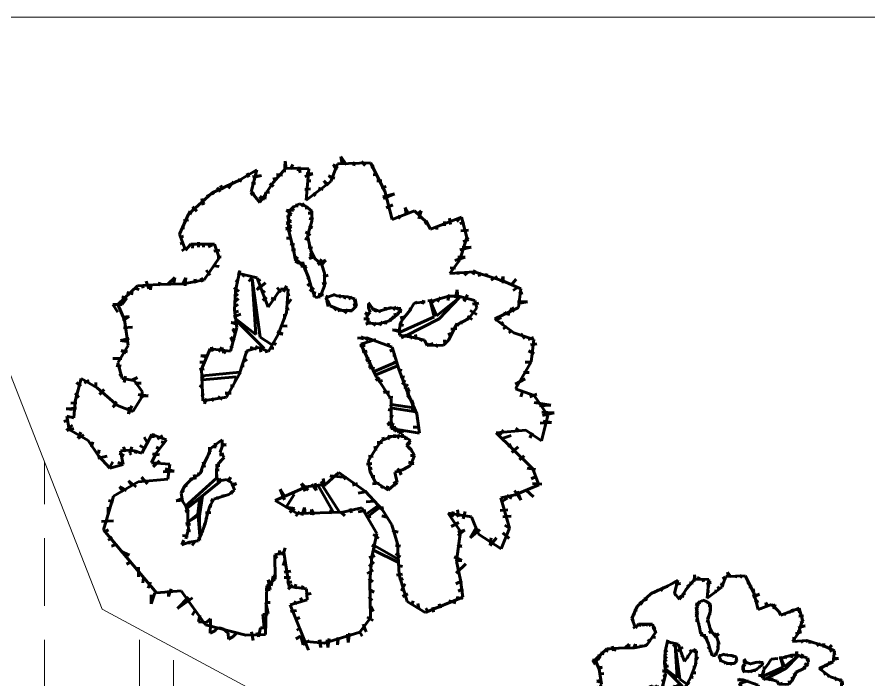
# Model space of a CAD drawing. Header units: metres. Extents: x 0 to 43.1, y 0 to 32.6.
# Drawn here: x 25.26 to 31.53, y 27.72 to 32.6 of the extents above; entities that cross this region are included whole.
import ezdxf

# ---------------------------------------------------------------- set-up
doc = ezdxf.new("R2010")
doc.units = ezdxf.units.M
doc.linetypes.add('DASHED', pattern=[0.75, 0.5, -0.25])
for name, color, linetype, lineweight in [('Ceco.NET 53', 254, 'Continuous', 9), ('plants', 83, 'Continuous', 60), ('projection', 134, 'DASHED', 9), ('topography', 132, 'Continuous', 15)]:
    doc.layers.add(name, color=color, linetype=linetype, lineweight=lineweight)

# ---------------------------------------------------------------- blocks, each defined once
blk = doc.blocks.new('ARBRE11')
for p, q in [((-0.1908, 1.744), (-0.1861, 1.8238)), ((-0.1861, 1.8238), (-0.1791, 1.7698)), ((0.2647, 1.798), (0.2224, 1.8591)), ((0.2224, 1.8591), (0.2341, 1.8027)), ((0.3234, 1.8191), (0.3187, 1.7886)), ((0.375, 1.8215), (0.4032, 1.7933)), ((-0.5234, 1.6848), (-0.3958, 1.7599)), ((-0.3958, 1.7599), (-0.4372, 1.5972)), ((-0.2755, 1.6669), (-0.1824, 1.773)), ((-0.1824, 1.773), (-0.0115, 1.7687)), ((-0.1462, 1.7651), (-0.1298, 1.8004)), ((-0.0899, 1.751), (-0.0828, 1.7816)), ((-0.0828, 1.7816), (-0.0758, 1.7393)), ((-0.0115, 1.7687), (-0.0324, 1.5379)), ((0.1488, 1.6732), (0.199, 1.8046)), ((0.1919, 1.7557), (0.1661, 1.8004)), ((0.1661, 1.8004), (0.2013, 1.7722)), ((0.199, 1.8046), (0.441, 1.8123)), ((0.441, 1.8123), (0.5481, 1.6024)), ((0.4431, 1.7792), (0.4689, 1.7886)), ((-0.4656, 1.7355), (-0.454, 1.7065)), ((-0.4279, 1.7094), (-0.3613, 1.7181)), ((-0.3613, 1.7181), (-0.4221, 1.7036)), ((-0.2706, 1.704), (-0.2589, 1.6758)), ((-0.2495, 1.7252), (-0.2049, 1.7205)), ((0.0181, 1.7299), (-0.0406, 1.7111)), ((-0.0312, 1.7322), (0.0181, 1.7299)), ((0.1661, 1.6899), (0.1332, 1.7158)), ((0.1332, 1.7158), (0.1801, 1.6993)), ((0.4619, 1.7228), (0.4854, 1.7252)), ((-0.7248, 1.592), (-0.5234, 1.6848)), ((-0.6656, 1.5992), (-0.6859, 1.6311)), ((-0.6453, 1.6137), (-0.6627, 1.6456)), ((-0.5671, 1.6746), (-0.6048, 1.6224)), ((-0.5323, 1.692), (-0.5091, 1.6746)), ((-0.4337, 1.663), (-0.4048, 1.6601)), ((-0.374, 1.5208), (-0.2755, 1.6669)), ((-0.2988, 1.6594), (-0.273, 1.6383)), ((-0.0324, 1.5379), (0.1488, 1.6732)), ((-0.0241, 1.6805), (0.0017, 1.6782)), ((0.1214, 1.6453), (0.098, 1.6782)), ((0.098, 1.6782), (0.1332, 1.6477)), ((0.4877, 1.6782), (0.5253, 1.6782)), ((0.5206, 1.6289), (0.5581, 1.6383)), ((-0.8973, 1.434), (-0.7248, 1.592)), ((-0.7584, 1.5789), (-0.7497, 1.5615)), ((-0.712, 1.5789), (-0.7236, 1.5992)), ((-0.4424, 1.5789), (-0.4134, 1.5905)), ((-0.4372, 1.5972), (-0.374, 1.5208)), ((-0.3364, 1.5443), (-0.3293, 1.596)), ((-0.3293, 1.596), (-0.3012, 1.5936)), ((-0.0406, 1.6148), (-0.0006, 1.6195)), ((0.0205, 1.5889), (0.0369, 1.5678)), ((0.0581, 1.6265), (0.0933, 1.6148)), ((0.5323, 1.5607), (0.6192, 1.5842)), ((0.6192, 1.5842), (0.5347, 1.549)), ((0.5481, 1.6024), (0.601, 1.3949)), ((-0.7903, 1.5005), (-0.799, 1.5499)), ((-0.799, 1.5499), (-0.7845, 1.5093)), ((-0.3552, 1.5325), (-0.3739, 1.5631)), ((-0.3739, 1.5631), (-0.3364, 1.5443)), ((-0.0838, 1.5098), (-0.1327, 1.4812)), ((-0.0996, 1.5097), (-0.0996, 1.4848)), ((-0.0349, 1.4935), (-0.0838, 1.5098)), ((-0.0464, 1.5133), (-0.0677, 1.4919)), ((-0.9004, 1.4512), (-0.8743, 1.4367)), ((-0.8685, 1.4889), (-0.8367, 1.457)), ((-0.1245, 1.46), (-0.1777, 1.4635)), ((-0.1777, 1.4635), (-0.1387, 1.4315)), ((-0.1531, 1.4608), (-0.1612, 1.4038)), ((-0.1205, 1.4935), (-0.1531, 1.4608)), ((-0.1327, 1.4812), (-0.1245, 1.46)), ((-0.0393, 1.4777), (-0.0144, 1.4813)), ((0.0099, 1.4568), (-0.0349, 1.4935)), ((0.0099, 1.3834), (0.0099, 1.4568)), ((0.5581, 1.4809), (0.6051, 1.502)), ((0.601, 1.3949), (0.7657, 1.4589)), ((0.7037, 1.4339), (0.6967, 1.4832)), ((0.6967, 1.4832), (0.7201, 1.4433)), ((0.7657, 1.4589), (0.8575, 1.3714)), ((0.7929, 1.4386), (0.8141, 1.4574)), ((0.8141, 1.4574), (0.7976, 1.3986)), ((-0.9644, 1.2854), (-0.8973, 1.434)), ((-0.9352, 1.3845), (-0.8975, 1.3932)), ((-0.1422, 1.3818), (-0.1777, 1.3676)), ((-0.1387, 1.4315), (-0.1671, 1.4244)), ((-0.1671, 1.4244), (-0.1635, 1.396)), ((-0.1635, 1.396), (-0.1422, 1.3818)), ((-0.1612, 1.4038), (-0.1612, 1.3182)), ((-0.0227, 1.2733), (0.0099, 1.3834)), ((-0.018, 1.4422), (0.014, 1.4422)), ((-0.0109, 1.4031), (0.0211, 1.396)), ((0.6427, 1.4221), (0.6591, 1.401)), ((0.8399, 1.3657), (0.8657, 1.3798)), ((0.8835, 1.3232), (1.1107, 1.4105)), ((1.0314, 1.3578), (1.0243, 1.4039)), ((1.0774, 1.3791), (1.0987, 1.4075)), ((1.1107, 1.4105), (1.1517, 1.2627)), ((-0.9381, 1.3526), (-0.9381, 1.3236)), ((-0.1387, 1.3427), (-0.1813, 1.325)), ((-0.1813, 1.325), (-0.1458, 1.3179)), ((-0.1777, 1.3676), (-0.1635, 1.357)), ((-0.1635, 1.357), (-0.1387, 1.3427)), ((-0.1458, 1.3179), (-0.1635, 1.3001)), ((-0.1612, 1.3182), (-0.1449, 1.253)), ((0.0104, 1.325), (-0.0109, 1.3498)), ((-0.0109, 1.3498), (0.014, 1.3356)), ((0.8575, 1.3714), (0.8835, 1.3232)), ((0.9291, 1.3211), (0.9268, 1.347)), ((0.9854, 1.3791), (0.9854, 1.3472)), ((1.0987, 1.3649), (1.1341, 1.372)), ((-0.9207, 1.1689), (-0.9644, 1.2854)), ((-0.9584, 1.2627), (-0.9352, 1.2714)), ((-0.1777, 1.2575), (-0.1529, 1.2575)), ((-0.0002, 1.2788), (-0.0357, 1.3001)), ((-0.0357, 1.3001), (-0.0038, 1.2895)), ((0.0017, 1.1674), (-0.0227, 1.2733)), ((1.1517, 1.2627), (1.099, 1.0971)), ((1.1058, 1.3118), (1.1624, 1.3153)), ((1.1447, 1.2693), (1.1624, 1.248)), ((-0.9584, 1.2163), (-0.9352, 1.225)), ((-0.8812, 1.212), (-0.9207, 1.1689)), ((-0.7075, 1.2134), (-0.8812, 1.212)), ((-0.8685, 1.1843), (-0.8656, 1.2076)), ((-0.8251, 1.1901), (-0.8251, 1.2279)), ((-0.7874, 1.1901), (-0.7845, 1.2163)), ((-0.7526, 1.193), (-0.7236, 1.2076)), ((-0.6725, 1.1112), (-0.7075, 1.2134)), ((-0.1493, 1.2149), (-0.1174, 1.2078)), ((-0.1449, 1.253), (-0.1245, 1.1715)), ((-0.0073, 1.2433), (-0.0428, 1.2539)), ((-0.0428, 1.2539), (-0.018, 1.2468)), ((-0.018, 1.19), (0.0033, 1.1935)), ((1.1624, 1.248), (1.1235, 1.2303)), ((-0.9468, 1.164), (-0.9207, 1.1843)), ((-0.712, 1.1611), (-0.6685, 1.1698)), ((-0.1387, 1.1722), (-0.1103, 1.1722)), ((-0.1245, 1.1715), (-0.1123, 1.1062)), ((0.014, 1.1829), (-0.018, 1.19)), ((-0.0109, 1.1083), (0.0246, 1.1296)), ((-0.0073, 1.1332), (0.0175, 1.1438)), ((0.0246, 1.1296), (-0.0073, 1.1332)), ((0.0302, 1.1103), (0.0017, 1.1674)), ((1.1837, 1.1913), (1.0987, 1.1701)), ((1.1164, 1.1878), (1.1837, 1.1913)), ((-0.7823, 0.9508), (-0.6725, 1.1112)), ((-0.6859, 1.1176), (-0.6569, 1.1205)), ((-0.1174, 1.0976), (-0.0961, 1.1189)), ((-0.0961, 1.1189), (-0.1138, 1.087)), ((-0.1138, 1.087), (-0.0854, 1.0728)), ((-0.1123, 1.1062), (-0.0472, 1.0451)), ((-0.0854, 1.0728), (-0.0464, 1.0728)), ((-0.0464, 1.0728), (-0.0712, 1.0515)), ((0.0353, 1.1189), (-0.0109, 1.1083)), ((0.0832, 1.0614), (0.0302, 1.1103)), ((0.053, 1.0621), (0.0814, 1.1012)), ((0.1134, 1.0941), (0.053, 1.0621)), ((0.0779, 1.0586), (0.1134, 1.0941)), ((1.099, 1.0971), (1.0257, 0.9968)), ((1.1376, 1.1169), (1.0633, 1.0921)), ((1.0845, 1.1169), (1.1376, 1.1169)), ((-0.7671, 1.0219), (-0.7381, 0.9842)), ((-0.7091, 1.0538), (-0.6714, 1.048)), ((-0.5208, 1.0184), (-0.5509, 0.8701)), ((-0.0712, 1.0515), (-0.0286, 1.0479)), ((-0.0286, 1.0479), (-0.0499, 1.0301)), ((-0.0499, 1.0301), (-0.0286, 1.0266)), ((-0.0472, 1.0451), (-0.0146, 0.9677)), ((-0.0286, 1.0266), (-0.0393, 1.0159)), ((0.1036, 1.0003), (0.0832, 1.0614)), ((1.0257, 0.9968), (1.2051, 1.0097)), ((1.0279, 1.039), (1.0668, 1.0354)), ((1.0881, 1.0106), (1.0881, 0.9894)), ((1.1553, 1.0035), (1.1341, 0.9858)), ((1.1943, 0.9894), (1.212, 1.0212)), ((1.2051, 1.0097), (1.4163, 0.9431)), ((1.2439, 0.9752), (1.2403, 1.0071)), ((-0.999, 0.9668), (-1.0483, 0.9204)), ((-1.0077, 0.9146), (-0.999, 0.9668)), ((-0.9178, 0.9639), (-0.9381, 0.9262)), ((-0.9358, 0.9211), (-0.7823, 0.9508)), ((-0.9236, 0.9058), (-0.9178, 0.9639)), ((-0.8482, 0.9552), (-0.854, 0.932)), ((-0.8453, 0.9262), (-0.8482, 0.9552)), ((-0.8048, 0.9639), (-0.7932, 0.9349)), ((-0.5526, 0.9465), (-0.5352, 0.9349)), ((-0.3922, 0.9654), (-0.5377, 0.9983)), ((-0.4859, 0.99), (-0.4975, 0.9726)), ((-0.4279, 0.9755), (-0.454, 0.9378)), ((-0.4017, 0.5485), (-0.4287, 0.9572)), ((-0.4287, 0.9572), (-0.3709, 0.5292)), ((-0.3932, 0.9349), (-0.3671, 0.9523)), ((-0.3631, 0.883), (-0.3922, 0.9654)), ((-0.0038, 0.9697), (-0.0251, 0.9555)), ((-0.0146, 0.9677), (0.0099, 0.8821)), ((0.0921, 0.9733), (0.1311, 0.984)), ((0.1036, 0.9065), (0.1036, 1.0003)), ((1.2934, 0.9752), (1.297, 0.9964)), ((1.3288, 0.9468), (1.3749, 0.9752)), ((1.4032, 0.9327), (1.4173, 0.9752)), ((1.4163, 0.9431), (1.5478, 0.8843)), ((1.4173, 0.9752), (1.4173, 0.9256)), ((1.474, 0.9079), (1.5129, 0.9539)), ((-1.4187, 0.769), (-1.2746, 0.9069)), ((-1.2973, 0.8892), (-1.2603, 0.8799)), ((-1.2746, 0.9069), (-1.1209, 0.9167)), ((-1.2417, 0.917), (-1.2325, 0.8892)), ((-1.1908, 0.8846), (-1.2093, 0.9402)), ((-1.1729, 0.9175), (-1.1787, 0.8768)), ((-1.1209, 0.9167), (-0.9358, 0.9211)), ((-1.1178, 0.9058), (-1.1091, 0.932)), ((-0.5613, 0.8942), (-0.5265, 0.8652)), ((-0.3323, 0.9291), (-0.3961, 0.8768)), ((-0.3903, 0.8884), (-0.3323, 0.9291)), ((-0.3107, 0.7496), (-0.3631, 0.883)), ((-0.2207, 0.8813), (-0.3107, 0.7496)), ((-0.2192, 0.8565), (-0.2453, 0.8942)), ((-0.1637, 0.8818), (-0.2207, 0.8813)), ((-0.1758, 0.9058), (-0.199, 0.8623)), ((-0.1766, 0.7108), (-0.1637, 0.8818)), ((0.0033, 0.9307), (-0.0215, 0.9058)), ((0.0246, 0.8916), (-0.0038, 0.8667)), ((0.0099, 0.8821), (0.0343, 0.8209)), ((0.071, 0.825), (0.1036, 0.9065)), ((0.085, 0.92), (0.1169, 0.9271)), ((0.0885, 0.8845), (0.1027, 0.8809)), ((1.4917, 0.8724), (1.52, 0.8901)), ((1.5478, 0.8843), (1.5318, 0.7475)), ((-1.39, 0.8243), (-1.3529, 0.8151)), ((-1.3529, 0.8568), (-1.3066, 0.8475)), ((-0.5584, 0.8246), (-0.5352, 0.8478)), ((-0.5509, 0.8701), (-0.5583, 0.7305)), ((-0.3497, 0.8565), (-0.3352, 0.8681)), ((-0.3497, 0.7985), (-0.3236, 0.8217)), ((-0.2888, 0.8159), (-0.254, 0.8043)), ((-0.1742, 0.8351), (-0.1533, 0.841)), ((0.0317, 0.8632), (0.0246, 0.8241)), ((0.0343, 0.8209), (0.071, 0.825)), ((0.0566, 0.8454), (0.0956, 0.8383)), ((0.1801, 0.8433), (0.112, 0.8177)), ((0.112, 0.8177), (0.1439, 0.758)), ((0.1226, 0.8155), (0.1141, 0.8305)), ((0.1141, 0.8305), (0.1375, 0.8219)), ((0.1929, 0.8326), (0.1695, 0.8433)), ((0.2206, 0.8305), (0.1929, 0.8326)), ((0.21, 0.8326), (0.2228, 0.8347)), ((0.2228, 0.8347), (0.21, 0.8177)), ((0.276, 0.8241), (0.2206, 0.8305)), ((0.2568, 0.8305), (0.2483, 0.8113)), ((0.3272, 0.8091), (0.276, 0.8241)), ((0.3059, 0.8219), (0.2803, 0.8091)), ((0.9271, 0.6856), (1.0962, 0.819)), ((0.956, 0.8217), (0.9349, 0.7886)), ((1.0191, 0.8307), (0.9409, 0.8067)), ((1.0962, 0.819), (0.9462, 0.6618)), ((1.0101, 0.7976), (1.0221, 0.8428)), ((1.0883, 0.8307), (1.0191, 0.8307)), ((1.0673, 0.8157), (1.0793, 0.8759)), ((1.0793, 0.8759), (1.0853, 0.8127)), ((1.2086, 0.7976), (1.0883, 0.8307)), ((1.1274, 0.7976), (1.1545, 0.8398)), ((1.1545, 0.8398), (1.1304, 0.7916)), ((1.5342, 0.8476), (1.5625, 0.8547)), ((-1.3853, 0.7687), (-1.4548, 0.7687)), ((-1.4548, 0.7687), (-1.4178, 0.7131)), ((-1.3694, 0.6555), (-1.4187, 0.769)), ((-1.3529, 0.8151), (-1.3853, 0.7687)), ((-0.5584, 0.7521), (-0.5323, 0.7695)), ((-0.5526, 0.7927), (-0.5294, 0.813)), ((-0.1653, 0.7753), (-0.1414, 0.8082)), ((0.1418, 0.7878), (0.1141, 0.7814)), ((0.1141, 0.7814), (0.1311, 0.7857)), ((0.1503, 0.7665), (0.1184, 0.7601)), ((0.1439, 0.758), (0.227, 0.7239)), ((0.1695, 0.7559), (0.161, 0.7388)), ((0.3037, 0.7239), (0.3378, 0.758)), ((0.3144, 0.7964), (0.3399, 0.8006)), ((0.3421, 0.7686), (0.3144, 0.7622)), ((0.3165, 0.775), (0.3421, 0.7686)), ((0.3378, 0.758), (0.3272, 0.8091)), ((0.4273, 0.7836), (0.4571, 0.7388)), ((0.4273, 0.7452), (0.4273, 0.7729)), ((0.4422, 0.7452), (0.4529, 0.758)), ((0.5892, 0.7324), (0.585, 0.7537)), ((0.7634, 0.7796), (0.7304, 0.7254)), ((0.8447, 0.7886), (0.7634, 0.7796)), ((0.7695, 0.7916), (0.7785, 0.7735)), ((0.8326, 0.8006), (0.8236, 0.7705)), ((0.9108, 0.7976), (0.8627, 0.7946)), ((0.8838, 0.8067), (0.9048, 0.7796)), ((0.9105, 0.6785), (0.8843, 0.7881)), ((0.8843, 0.7881), (0.9271, 0.6856)), ((0.9409, 0.8067), (0.9108, 0.7976)), ((1.1936, 0.7705), (1.2387, 0.7796)), ((1.2237, 0.7434), (1.2086, 0.7976)), ((1.5236, 0.7874), (1.5979, 0.7874)), ((1.5979, 0.7874), (1.5271, 0.7768)), ((-0.5671, 0.6767), (-0.512, 0.697)), ((-0.5613, 0.7115), (-0.5294, 0.7202)), ((-0.5583, 0.7305), (-0.543, 0.5996)), ((-0.2379, 0.548), (-0.1766, 0.7108)), ((-0.1922, 0.6617), (-0.1922, 0.6976)), ((-0.1832, 0.7304), (-0.1563, 0.7364)), ((0.1908, 0.7388), (0.1759, 0.726)), ((0.227, 0.7324), (0.2014, 0.7217)), ((0.227, 0.7239), (0.3037, 0.7239)), ((0.276, 0.7324), (0.2526, 0.7047)), ((0.2526, 0.7047), (0.2632, 0.726)), ((0.2973, 0.7324), (0.2973, 0.7111)), ((0.4294, 0.6855), (0.4017, 0.7068)), ((0.4017, 0.7068), (0.4316, 0.6983)), ((0.4145, 0.6898), (0.4401, 0.7132)), ((0.4401, 0.7132), (0.4273, 0.7452)), ((0.455, 0.7239), (0.4657, 0.7452)), ((0.4571, 0.7388), (0.5061, 0.7196)), ((0.4827, 0.7324), (0.4763, 0.7111)), ((0.5061, 0.7196), (0.5892, 0.7431)), ((0.5061, 0.726), (0.5168, 0.7132)), ((0.553, 0.7239), (0.5487, 0.7495)), ((0.5487, 0.7495), (0.553, 0.7281)), ((0.6446, 0.7004), (0.5807, 0.6493)), ((0.5892, 0.7431), (0.6638, 0.7388)), ((0.6084, 0.7303), (0.6297, 0.7516)), ((0.6276, 0.6812), (0.6191, 0.6962)), ((0.6212, 0.7047), (0.6276, 0.6812)), ((0.634, 0.7281), (0.6489, 0.7495)), ((0.6404, 0.7153), (0.6489, 0.7068)), ((0.6638, 0.7388), (0.6446, 0.7004)), ((0.6489, 0.7196), (0.6723, 0.7153)), ((0.7304, 0.7254), (0.6702, 0.6471)), ((0.7243, 0.7374), (0.7454, 0.7284)), ((1.1665, 0.6652), (1.2237, 0.7434)), ((1.1755, 0.7254), (1.2237, 0.6953)), ((1.5318, 0.7475), (1.356, 0.6635)), ((1.4669, 0.6953), (1.4209, 0.7059)), ((1.4315, 0.7094), (1.4669, 0.6953)), ((1.5023, 0.7201), (1.4669, 0.7378)), ((1.4846, 0.7484), (1.5023, 0.7201)), ((-1.3853, 0.676), (-1.3344, 0.6806)), ((-1.3344, 0.6806), (-1.3807, 0.6482)), ((-1.3422, 0.4678), (-1.3694, 0.6555)), ((-0.5357, 0.6318), (-0.5835, 0.6348)), ((-0.5835, 0.6348), (-0.5417, 0.6228)), ((-0.5482, 0.6603), (-0.4017, 0.5485)), ((-0.5443, 0.6487), (-0.3401, 0.4444)), ((0.4337, 0.6578), (0.3932, 0.6621)), ((0.3932, 0.6621), (0.4209, 0.6621)), ((0.4443, 0.6386), (0.4081, 0.6237)), ((0.4081, 0.6237), (0.438, 0.6386)), ((0.4252, 0.6301), (0.4145, 0.6898)), ((0.4997, 0.6258), (0.4252, 0.6301)), ((0.4827, 0.6343), (0.4635, 0.613)), ((0.4635, 0.613), (0.4742, 0.6343)), ((0.5807, 0.6493), (0.4997, 0.6258)), ((0.5296, 0.6429), (0.5104, 0.613)), ((0.5104, 0.613), (0.5168, 0.6365)), ((0.5615, 0.6514), (0.5509, 0.6237)), ((0.5509, 0.6237), (0.553, 0.645)), ((0.5978, 0.6493), (0.5764, 0.6599)), ((0.5807, 0.6621), (0.5978, 0.6493)), ((0.6127, 0.6642), (0.5999, 0.6812)), ((0.6084, 0.6791), (0.6127, 0.6642)), ((0.6702, 0.6471), (0.6552, 0.5929)), ((0.6612, 0.6712), (0.6913, 0.6772)), ((0.6652, 0.5665), (0.9105, 0.6785)), ((0.9462, 0.6618), (0.6962, 0.5355)), ((1.0733, 0.617), (1.1665, 0.6652)), ((1.1154, 0.6471), (1.1064, 0.623)), ((1.1545, 0.6832), (1.1906, 0.6591)), ((1.356, 0.6635), (1.4964, 0.5592)), ((1.3572, 0.6528), (1.4032, 0.674)), ((1.3996, 0.6209), (1.4173, 0.6386)), ((-1.3761, 0.5972), (-1.3112, 0.6018)), ((-0.543, 0.5996), (-0.59, 0.4255)), ((-0.5387, 0.575), (-0.5745, 0.587)), ((-0.5745, 0.587), (-0.5566, 0.5571)), ((-0.2041, 0.5511), (-0.2459, 0.569)), ((-0.2101, 0.6109), (-0.1713, 0.6079)), ((0.6702, 0.5658), (0.604, 0.5809)), ((0.604, 0.5809), (0.6642, 0.5779)), ((0.6491, 0.626), (0.6852, 0.614)), ((0.6552, 0.5929), (0.6552, 0.5417)), ((1.0191, 0.5086), (1.0462, 0.5658)), ((1.0342, 0.5869), (1.0763, 0.5929)), ((1.0462, 0.5658), (1.0733, 0.617)), ((1.0643, 0.623), (1.0943, 0.617)), ((1.4173, 0.589), (1.4457, 0.6067)), ((1.4598, 0.5606), (1.4846, 0.5783)), ((-1.3344, 0.5184), (-1.3992, 0.5045)), ((-1.3992, 0.5045), (-1.3529, 0.4952)), ((-0.5566, 0.5063), (-0.5865, 0.5272)), ((-0.5865, 0.5272), (-0.5715, 0.4943)), ((-0.3709, 0.5292), (-0.2862, 0.4752)), ((-0.3081, 0.4221), (-0.2379, 0.548)), ((-0.2459, 0.5541), (-0.2041, 0.5511)), ((0.4145, 0.522), (0.3461, 0.5214)), ((0.4801, 0.5111), (0.3693, 0.476)), ((0.3776, 0.5261), (0.3862, 0.5347)), ((0.3862, 0.5347), (0.3776, 0.509)), ((0.4262, 0.5261), (0.409, 0.5033)), ((0.6001, 0.4551), (0.4145, 0.522)), ((0.6552, 0.5417), (0.7725, 0.5237)), ((0.7033, 0.5417), (0.6672, 0.5237)), ((0.7304, 0.5447), (0.7484, 0.5146)), ((0.7725, 0.5478), (0.7785, 0.5116)), ((0.7725, 0.5237), (0.8386, 0.5056)), ((0.8206, 0.5177), (0.8086, 0.4996)), ((0.8386, 0.5056), (0.8597, 0.4665)), ((0.98, 0.4695), (1.0191, 0.5086)), ((0.986, 0.5086), (0.989, 0.4725)), ((1.0191, 0.5598), (1.0312, 0.5297)), ((1.4964, 0.5592), (1.6448, 0.512)), ((1.5484, 0.5535), (1.5767, 0.5181)), ((1.6015, 0.511), (1.6404, 0.5252)), ((1.6448, 0.512), (1.6234, 0.3467)), ((-1.418, 0.339), (-1.3422, 0.4678)), ((-0.7382, 0.4414), (-0.8025, 0.2928)), ((-0.59, 0.4255), (-0.7382, 0.4414)), ((-0.7119, 0.4285), (-0.7299, 0.4554)), ((-0.7299, 0.4554), (-0.7269, 0.4226)), ((-0.6522, 0.4525), (-0.6761, 0.4226)), ((-0.6373, 0.4106), (-0.6522, 0.4525)), ((-0.5865, 0.4644), (-0.5775, 0.4435)), ((-0.4676, 0.4265), (-0.3824, 0.4528)), ((-0.4311, 0.4584), (-0.4371, 0.4315)), ((-0.3923, 0.4644), (-0.4102, 0.4345)), ((-0.3824, 0.4528), (-0.3081, 0.4221)), ((-0.3714, 0.4525), (-0.3654, 0.4166)), ((-0.2997, 0.4465), (-0.2698, 0.4465)), ((-0.2519, 0.4734), (-0.2788, 0.4943)), ((-0.2788, 0.4853), (-0.2519, 0.4734)), ((0.3633, 0.4661), (0.4033, 0.4661)), ((0.3693, 0.476), (0.4823, 0.2377)), ((0.5662, 0.4604), (0.5776, 0.4833)), ((0.6499, 0.2932), (0.6001, 0.4551)), ((0.8627, 0.4695), (0.8597, 0.4845)), ((0.8597, 0.4665), (0.98, 0.4695)), ((0.9018, 0.4815), (0.8627, 0.4695)), ((0.9349, 0.4755), (0.9259, 0.4544)), ((1.6192, 0.4721), (1.6652, 0.4791)), ((-1.3483, 0.421), (-1.3946, 0.4303)), ((-1.3946, 0.4303), (-1.3576, 0.4118)), ((-0.7508, 0.3927), (-0.8075, 0.3897)), ((-0.8075, 0.3897), (-0.7657, 0.3837)), ((-0.6223, 0.4285), (-0.6373, 0.4106)), ((-0.526, 0.2523), (-0.4676, 0.4265)), ((-0.4789, 0.4285), (-0.464, 0.4076)), ((-0.3296, 0.4315), (-0.3206, 0.4136)), ((0.3805, 0.4204), (0.4176, 0.4261)), ((0.4262, 0.3832), (0.409, 0.3546)), ((0.5833, 0.4261), (0.6091, 0.4375)), ((0.6062, 0.3946), (0.6291, 0.3946)), ((1.6048, 0.4282), (1.6472, 0.4045)), ((-1.39, 0.3701), (-1.4548, 0.3701)), ((-1.4317, 0.3191), (-1.3946, 0.3144)), ((-1.3858, 0.2225), (-1.418, 0.339)), ((-0.7806, 0.3448), (-0.8135, 0.3448)), ((-0.5118, 0.315), (-0.4879, 0.3179)), ((-0.4909, 0.3478), (-0.467, 0.3628)), ((0.409, 0.3546), (0.4376, 0.3603)), ((0.4376, 0.3603), (0.429, 0.3317)), ((0.429, 0.3317), (0.4405, 0.3289)), ((0.4405, 0.3289), (0.4348, 0.3031)), ((0.469, 0.2748), (0.6231, 0.3403)), ((0.6091, 0.3432), (0.6376, 0.3374)), ((1.6234, 0.3467), (1.5083, 0.1464)), ((1.5812, 0.3432), (1.6237, 0.3432)), ((-1.4085, 0.2449), (-1.3853, 0.2588)), ((-0.7836, 0.294), (-0.8165, 0.291)), ((-0.8025, 0.2928), (-0.7921, 0.0593)), ((-0.7986, 0.2439), (-0.5212, 0.2709)), ((-0.6186, 0.0864), (-0.526, 0.2523)), ((-0.5327, 0.2701), (-0.5118, 0.2552)), ((0.4348, 0.3031), (0.4719, 0.2974)), ((0.4806, 0.2516), (0.6347, 0.3133)), ((0.6491, 0.2888), (0.6719, 0.2803)), ((0.7139, 0.12), (0.6499, 0.2932)), ((1.567, 0.2676), (1.6095, 0.2676)), ((-1.7319, 0.0574), (-1.6876, 0.2229)), ((-1.7235, 0.1939), (-1.6911, 0.1661)), ((-1.6876, 0.2229), (-1.5703, 0.1555)), ((-1.6309, 0.2125), (-1.6633, 0.1893)), ((-1.5799, 0.1939), (-1.5799, 0.1568)), ((-1.2974, 0.209), (-1.3858, 0.2225)), ((-1.3715, 0.1939), (-1.3622, 0.2403)), ((-1.3205, 0.2078), (-1.2742, 0.231)), ((-1.2398, 0.1269), (-1.2974, 0.209)), ((-1.2927, 0.1893), (-1.2464, 0.1893)), ((-0.8045, 0.2223), (-0.7866, 0.2402)), ((-0.7947, 0.2131), (-0.5482, 0.2362)), ((-0.5446, 0.2313), (-0.5566, 0.1984)), ((0.5091, 0.2317), (0.4805, 0.2088)), ((0.4823, 0.2377), (0.5947, 0.0706)), ((0.4948, 0.2031), (0.5291, 0.2088)), ((0.6634, 0.2374), (0.6919, 0.2345)), ((0.6748, 0.1802), (0.6976, 0.2116)), ((1.5057, 0.1826), (1.5812, 0.2204)), ((-1.5703, 0.1555), (-1.4212, 0.0257)), ((-1.5197, 0.1429), (-1.5521, 0.1058)), ((-1.2423, 0.087), (-1.2398, 0.1269)), ((-0.8165, 0.1715), (-0.7926, 0.1535)), ((-0.5895, 0.1685), (-0.5626, 0.1685)), ((0.5576, 0.1344), (0.5376, 0.123)), ((0.6919, 0.1487), (0.7176, 0.183)), ((0.7262, 0.1259), (0.7119, 0.1001)), ((0.7148, 0.1545), (0.7262, 0.1259)), ((1.5083, 0.1464), (1.6453, 0.0991)), ((1.5623, 0.1354), (1.5482, 0.0882)), ((-1.7328, 0.1151), (-1.705, 0.0827)), ((-1.3069, -0.0189), (-1.2423, 0.087)), ((-1.2695, 0.1058), (-1.1954, 0.0966)), ((-1.1954, 0.0966), (-1.2556, 0.0919)), ((-0.8045, 0.1057), (-0.7836, 0.0997)), ((-0.7921, 0.0593), (-0.6186, 0.0864)), ((-0.7657, 0.0758), (-0.7806, 0.037)), ((-0.7299, 0.0758), (-0.7119, 0.0579)), ((-0.6791, 0.0908), (-0.6492, 0.0698)), ((-0.6283, 0.1177), (-0.5835, 0.1147)), ((-0.5835, 0.1147), (-0.6253, 0.1117)), ((0.5376, 0.123), (0.5805, 0.123)), ((0.5748, 0.083), (0.6062, 0.0858)), ((0.5947, 0.0706), (0.5936, -0.1458)), ((0.7119, 0.1001), (0.7291, 0.0773)), ((0.7835, -0.0361), (0.7139, 0.12)), ((0.7291, 0.0773), (0.7462, 0.063)), ((0.7462, 0.063), (0.7548, 0.0344)), ((1.6142, 0.0882), (1.6661, 0.1071)), ((1.6453, 0.0991), (1.7462, -0.0482)), ((-1.7235, 0.0039), (-1.7976, -0.0008)), ((-1.7652, 0.041), (-1.7189, 0.0456)), ((-1.7423, -0.0652), (-1.7319, 0.0574)), ((-1.4548, 0.0131), (-1.427, 0.0549)), ((-1.4224, 0.0363), (-1.4548, 0.0131)), ((-1.4212, 0.0257), (-1.3069, -0.0189)), ((-1.3159, 0.0224), (-1.339, -0.0378)), ((-1.339, -0.0378), (-1.3344, 0.0131)), ((0.5833, 0.0315), (0.5976, 0.0258)), ((0.5962, 0.0319), (0.7618, 0.0087)), ((0.6, 0.0049), (0.7773, -0.0221)), ((0.7548, 0.0344), (0.7462, 0.0058)), ((1.6472, 0.0457), (1.7699, 0.0268)), ((1.7699, 0.0268), (1.685, 0.0221)), ((-1.7976, -0.0008), (-1.7513, -0.0054)), ((-1.7757, -0.1509), (-1.7936, -0.0542)), ((-1.7936, -0.0542), (-1.7423, -0.0652)), ((0.5719, -0.0057), (0.6005, -0.0142)), ((0.5833, -0.0485), (0.6091, -0.0571)), ((0.7405, -0.0114), (0.7748, -0.0085)), ((0.8018, -0.1783), (0.7835, -0.0361)), ((1.7462, -0.0482), (1.6993, -0.2365)), ((1.7039, -0.0252), (1.7935, -0.0299)), ((1.7935, -0.0299), (1.7086, -0.0488)), ((-1.7837, -0.0842), (-1.8162, -0.0935)), ((-1.7513, -0.1213), (-1.7884, -0.1491)), ((0.5833, -0.0972), (0.5662, -0.1172)), ((0.5662, -0.1172), (0.6091, -0.1057)), ((0.6091, -0.1057), (0.5976, -0.1372)), ((0.7777, -0.08), (0.7977, -0.0743)), ((1.7747, -0.1007), (1.6897, -0.1054)), ((1.7133, -0.0913), (1.7747, -0.1007)), ((-1.793, -0.1584), (-1.742, -0.1445)), ((-1.7884, -0.1491), (-1.793, -0.1584)), ((-1.6355, -0.2323), (-1.7757, -0.1509)), ((-1.6911, -0.1723), (-1.7096, -0.2186)), ((-1.1584, -0.1815), (-1.1584, -0.214)), ((0.5936, -0.1458), (0.8018, -0.1783)), ((0.5976, -0.1372), (0.6291, -0.1343)), ((0.6291, -0.1343), (0.6176, -0.1658)), ((0.6176, -0.1658), (0.6405, -0.1515)), ((0.6405, -0.1515), (0.6491, -0.1744)), ((0.6491, -0.1744), (0.6776, -0.1744)), ((0.6776, -0.1744), (0.6834, -0.1486)), ((0.6809, -0.2125), (0.6776, -0.1861)), ((0.7548, -0.1343), (0.8034, -0.1343)), ((1.5848, -0.1577), (1.3656, -0.1766)), ((1.3656, -0.1766), (1.4891, -0.298)), ((1.4207, -0.1574), (1.3877, -0.1951)), ((1.5104, -0.1432), (1.5387, -0.1621)), ((1.6993, -0.2365), (1.5848, -0.1577)), ((1.6331, -0.1763), (1.6142, -0.214)), ((-1.7096, -0.2186), (-1.6679, -0.1908)), ((-1.5606, -0.3456), (-1.6355, -0.2323)), ((-1.6031, -0.2418), (-1.6123, -0.2789)), ((-1.1688, -0.1886), (-1.2418, -0.3259)), ((-1.2232, -0.2094), (-1.2047, -0.2418)), ((-1.2047, -0.2418), (-1.1954, -0.2511)), ((-1.0603, -0.2276), (-1.1688, -0.1886)), ((-1.1364, -0.3251), (-1.0603, -0.2276)), ((-1.1259, -0.2233), (-1.0889, -0.1954)), ((-1.0981, -0.2418), (-1.0703, -0.2511)), ((-0.7359, -0.2912), (-0.6641, -0.2385)), ((-0.6641, -0.2385), (-0.6497, -0.2289)), ((-0.6497, -0.2289), (-0.6497, -0.2768)), ((0.5229, -0.2322), (0.4802, -0.2948)), ((0.49, -0.2487), (0.5295, -0.2487)), ((0.5986, -0.2026), (0.5229, -0.2322)), ((0.5328, -0.2092), (0.5427, -0.2355)), ((0.5822, -0.196), (0.569, -0.2256)), ((0.6381, -0.1993), (0.5822, -0.2026)), ((0.6183, -0.1894), (0.6183, -0.2125)), ((0.6907, -0.2026), (0.6381, -0.1993)), ((0.6578, -0.1894), (0.6414, -0.2191)), ((0.7368, -0.2322), (0.6907, -0.2026)), ((0.6973, -0.2289), (0.7039, -0.2026)), ((0.7072, -0.2684), (0.7368, -0.2322)), ((0.717, -0.2487), (0.7335, -0.2619)), ((1.4113, -0.2188), (1.4774, -0.1951)), ((-1.5567, -0.3021), (-1.5614, -0.3299)), ((-1.3188, -0.3038), (-1.3985, -0.3101)), ((-1.3985, -0.3101), (-1.3778, -0.4096)), ((-1.3761, -0.2789), (-1.3622, -0.316)), ((-1.3159, -0.2789), (-1.3298, -0.3252)), ((-1.2418, -0.3259), (-1.3188, -0.3038)), ((-1.2834, -0.3021), (-1.2881, -0.3299)), ((-1.2556, -0.2696), (-1.2325, -0.2835)), ((-1.137, -0.2822), (-1.1105, -0.2955)), ((-0.7551, -0.3487), (-0.7359, -0.2912)), ((-0.7442, -0.2823), (-0.7396, -0.3192)), ((-0.7442, -0.333), (-0.7442, -0.2823)), ((-0.7051, -0.2893), (-0.7028, -0.2524)), ((-0.7028, -0.2524), (-0.6959, -0.28)), ((-0.6497, -0.2768), (-0.6641, -0.3199)), ((-0.6199, -0.2639), (-0.6544, -0.2708)), ((-0.6521, -0.2593), (-0.6199, -0.2639)), ((0.4802, -0.2948), (0.4275, -0.3804)), ((0.4736, -0.275), (0.4802, -0.308)), ((0.7401, -0.2981), (0.7072, -0.2684)), ((0.7203, -0.2981), (0.7368, -0.2816)), ((0.7664, -0.3442), (0.7401, -0.2981)), ((0.7401, -0.3211), (0.7499, -0.308)), ((1.4774, -0.2613), (1.4491, -0.2754)), ((1.5293, -0.2801), (1.4821, -0.3226)), ((1.4891, -0.298), (1.6355, -0.4421)), ((-1.4965, -0.3484), (-1.566, -0.3623)), ((-1.4772, -0.4361), (-1.5606, -0.3456)), ((-1.4085, -0.3299), (-1.3715, -0.3438)), ((-1.3298, -0.3252), (-1.3205, -0.3391)), ((-1.17, -0.3965), (-1.1364, -0.3251)), ((-1.1635, -0.3308), (-1.1105, -0.3397)), ((-0.7934, -0.4206), (-0.7551, -0.3487)), ((-0.6353, -0.3583), (-0.6832, -0.4062)), ((-0.6705, -0.3422), (-0.6383, -0.3307)), ((-0.6641, -0.3199), (-0.6353, -0.3583)), ((-0.6636, -0.3722), (-0.6544, -0.3906)), ((0.4275, -0.3475), (0.4604, -0.3508)), ((0.7368, -0.4166), (0.7664, -0.3442)), ((0.7368, -0.3442), (0.7631, -0.3442)), ((1.5717, -0.3462), (1.5387, -0.3746)), ((-1.4548, -0.3901), (-1.4826, -0.4365)), ((-1.3778, -0.4096), (-1.4772, -0.4361)), ((-1.4178, -0.3948), (-1.3807, -0.404)), ((-1.0361, -0.4068), (-1.17, -0.3965)), ((-1.1591, -0.428), (-1.1105, -0.3838)), ((-1.1326, -0.3971), (-1.1591, -0.428)), ((-1.0494, -0.518), (-1.0361, -0.4068)), ((-0.8125, -0.4781), (-0.7934, -0.4206)), ((-0.7902, -0.3906), (-0.781, -0.4114)), ((-0.781, -0.4321), (-0.7902, -0.3906)), ((-0.6982, -0.416), (-0.6682, -0.4183)), ((-0.6832, -0.4062), (-0.6928, -0.4493)), ((0.4111, -0.4067), (0.4505, -0.4034)), ((0.4275, -0.3804), (0.4374, -0.4594)), ((0.4275, -0.4462), (0.4538, -0.4364)), ((0.6776, -0.4495), (0.7368, -0.4166)), ((0.694, -0.4265), (0.7072, -0.4462)), ((0.7598, -0.4034), (0.7203, -0.3936)), ((0.7302, -0.4067), (0.7598, -0.4034)), ((1.5953, -0.436), (1.6567, -0.4454)), ((-1.0045, -0.459), (-1.084, -0.4634)), ((-1.0708, -0.4413), (-1.0045, -0.459)), ((-0.8796, -0.5212), (-0.8125, -0.4781)), ((-0.857, -0.4828), (-0.8478, -0.515)), ((-0.8501, -0.5196), (-0.857, -0.4828)), ((-0.834, -0.4759), (-0.8156, -0.4851)), ((-0.8133, -0.4551), (-0.7926, -0.462)), ((-0.7028, -0.4505), (-0.6728, -0.4482)), ((-0.7028, -0.4966), (-0.6797, -0.4943)), ((-0.6928, -0.4493), (-0.6928, -0.5068)), ((0.2089, -0.4679), (0.1128, -0.5541)), ((0.265, -0.5054), (0.1458, -0.4942)), ((0.1458, -0.4942), (0.1682, -0.5129)), ((0.4037, -0.6087), (0.2089, -0.4679)), ((0.4374, -0.4594), (0.4769, -0.5384)), ((0.4473, -0.4989), (0.4736, -0.4989)), ((0.6216, -0.466), (0.6776, -0.4495)), ((0.6381, -0.5417), (0.6216, -0.466)), ((0.6414, -0.4396), (0.6677, -0.4857)), ((0.6677, -0.4857), (0.6512, -0.4429)), ((1.6614, -0.4974), (1.6237, -0.5162)), ((1.6355, -0.4421), (1.682, -0.5584)), ((-1.4499, -0.6437), (-1.2685, -0.5369)), ((-1.2827, -0.5739), (-1.3401, -0.5297)), ((-1.3401, -0.5297), (-1.3136, -0.5694)), ((-1.2685, -0.5369), (-1.0494, -0.518)), ((-1.1988, -0.5518), (-1.243, -0.5032)), ((-1.243, -0.5032), (-1.2209, -0.5297)), ((-0.9275, -0.5691), (-0.8796, -0.5212)), ((-0.6908, -0.5111), (-0.9199, -0.7165)), ((-0.9192, -0.5588), (-0.91, -0.5749)), ((-0.6649, -0.5348), (-0.907, -0.7316)), ((-0.8869, -0.5081), (-0.8708, -0.5311)), ((-0.6928, -0.5068), (-0.6689, -0.5308)), ((-0.6567, -0.515), (-0.6843, -0.5404)), ((-0.6689, -0.5308), (-0.6162, -0.5212)), ((-0.6162, -0.5212), (-0.5779, -0.5452)), ((-0.613, -0.5357), (-0.59, -0.5035)), ((-0.59, -0.5035), (-0.6061, -0.5404)), ((-0.5854, -0.5588), (-0.5439, -0.5496)), ((-0.5439, -0.5496), (-0.5807, -0.568)), ((-0.5779, -0.5452), (-0.5587, -0.5979)), ((-0.0403, -0.606), (-0.0664, -0.5501)), ((-0.0664, -0.5501), (-0.018, -0.5985)), ((0.1128, -0.5541), (-0.0322, -0.5752)), ((0.0081, -0.5538), (0.0416, -0.6023)), ((0.0416, -0.6023), (0.0341, -0.5464)), ((0.0751, -0.5352), (0.1049, -0.5725)), ((0.0866, -0.5631), (0.2127, -0.7605)), ((0.1049, -0.5725), (0.0937, -0.5129)), ((0.2464, -0.5166), (0.265, -0.5054)), ((0.3096, -0.5613), (0.3469, -0.5501)), ((0.4571, -0.5516), (0.5065, -0.5483)), ((0.4769, -0.5384), (0.5723, -0.5977)), ((0.5953, -0.5779), (0.6381, -0.5417)), ((0.6085, -0.5516), (0.6282, -0.5648)), ((0.6282, -0.5648), (0.6151, -0.5351)), ((1.682, -0.5584), (1.5061, -0.6339)), ((1.6331, -0.5493), (1.7039, -0.554)), ((-1.3534, -0.6004), (-1.4064, -0.5739)), ((-1.4064, -0.5739), (-1.3755, -0.6092)), ((-0.9514, -0.6219), (-0.9275, -0.5691)), ((-0.9418, -0.6794), (-0.9514, -0.6219)), ((-0.9468, -0.6002), (-0.9307, -0.6118)), ((-0.5587, -0.5979), (-0.6018, -0.6315)), ((-0.5715, -0.6233), (-0.59, -0.6141)), ((-0.5877, -0.6072), (-0.5715, -0.6233)), ((-0.0322, -0.5752), (-0.2593, -0.6739)), ((-0.192, -0.6711), (-0.2229, -0.5915)), ((-0.2229, -0.5915), (-0.1832, -0.6534)), ((-0.1302, -0.6136), (-0.1214, -0.6313)), ((0.059, -0.57), (0.1692, -0.7628)), ((0.3506, -0.6209), (0.4176, -0.6097)), ((0.5302, -0.7444), (0.4037, -0.6087)), ((0.5328, -0.5648), (0.5196, -0.5845)), ((0.569, -0.568), (0.5624, -0.5911)), ((0.5723, -0.5977), (0.5953, -0.5779)), ((1.5482, -0.6721), (1.501, -0.6012)), ((1.5246, -0.606), (1.5482, -0.6721)), ((1.5906, -0.6012), (1.6425, -0.6485)), ((-1.5248, -0.8921), (-1.4499, -0.6437)), ((-1.4859, -0.6755), (-1.4505, -0.6843)), ((-0.9399, -0.6578), (-0.9882, -0.6763)), ((-0.9882, -0.6763), (-0.9353, -0.6717)), ((-0.9179, -0.7177), (-0.9418, -0.6794)), ((-0.8162, -0.6667), (-0.8292, -0.7749)), ((-0.8183, -0.7878), (-0.7946, -0.6408)), ((-0.712, -0.665), (-0.7407, -0.7177)), ((-0.7189, -0.6624), (-0.7281, -0.6855)), ((-0.6641, -0.6506), (-0.712, -0.665)), ((-0.6936, -0.6509), (-0.6751, -0.6624)), ((-0.6018, -0.6315), (-0.6641, -0.6506)), ((-0.6452, -0.6302), (-0.6383, -0.6509)), ((-0.2593, -0.6739), (-0.099, -0.7694)), ((-0.1214, -0.6313), (-0.1788, -0.7241)), ((0.4102, -0.6842), (0.4697, -0.6805)), ((1.5061, -0.6339), (1.4009, -0.6547)), ((1.4009, -0.6547), (1.4653, -0.8792)), ((1.4019, -0.6862), (1.4491, -0.6579)), ((1.4443, -0.639), (1.4821, -0.6579)), ((-1.4903, -0.7241), (-1.4903, -0.7815)), ((-0.9261, -0.72), (-0.9031, -0.7223)), ((-0.8938, -0.7431), (-0.9215, -0.7592)), ((-0.9035, -0.7656), (-0.9179, -0.7177)), ((-0.7407, -0.7177), (-0.7599, -0.78)), ((-0.7488, -0.7108), (-0.7258, -0.72)), ((-0.1788, -0.7241), (-0.1169, -0.7329)), ((-0.1169, -0.7329), (-0.1523, -0.7639)), ((-0.0627, -0.7848), (-0.0441, -0.7252)), ((-0.0441, -0.7252), (-0.0403, -0.7662)), ((0.0081, -0.7811), (0.0081, -0.7401)), ((0.0081, -0.7401), (0.0267, -0.7811)), ((0.1421, -0.7736), (0.1533, -0.7438)), ((0.237, -0.761), (0.3791, -0.7285)), ((0.291, -0.7327), (0.3022, -0.7662)), ((0.3506, -0.7587), (0.4064, -0.7476)), ((0.3791, -0.7285), (0.4889, -0.9184)), ((0.4101, -0.7766), (0.495, -0.7146)), ((0.4193, -0.795), (0.5064, -0.7284)), ((0.4884, -0.7327), (0.5368, -0.7252)), ((0.5994, -0.8549), (0.5302, -0.7444)), ((1.081, -0.7429), (1.0904, -0.7948)), ((1.3972, -0.7476), (1.4538, -0.7429)), ((-0.9035, -0.828), (-0.9035, -0.7656)), ((-0.8292, -0.7749), (-0.9005, -0.8332)), ((-0.9005, -0.8332), (-0.827, -0.7878)), ((-0.827, -0.7878), (-0.814, -0.937)), ((-0.814, -0.937), (-0.8183, -0.7878)), ((-0.7764, -0.8007), (-0.758, -0.8122)), ((-0.7599, -0.78), (-0.7742, -0.8471)), ((-0.7718, -0.7661), (-0.7327, -0.7638)), ((-0.0816, -0.755), (-0.1081, -0.7904)), ((-0.099, -0.7694), (0.237, -0.761)), ((0.2203, -0.7587), (0.2538, -0.7886)), ((0.4139, -0.7997), (0.4437, -0.7923)), ((0.5256, -0.7886), (0.5665, -0.7997)), ((1.1856, -0.796), (1.0145, -0.7689)), ((1.0145, -0.7689), (1.1039, -0.902)), ((1.0506, -0.755), (1.0431, -0.796)), ((1.0904, -0.7948), (1.081, -0.7807)), ((1.1376, -0.7571), (1.1235, -0.809)), ((1.2379, -0.9237), (1.1856, -0.796)), ((1.416, -0.7948), (1.4774, -0.7901)), ((-1.5388, -0.8301), (-1.4505, -0.8257)), ((-0.9169, -0.849), (-0.8892, -0.8352)), ((-0.8823, -0.8513), (-0.9169, -0.849)), ((-0.8987, -0.8855), (-0.9035, -0.828)), ((-0.7742, -0.8471), (-0.803, -0.919)), ((-0.7902, -0.849), (-0.7672, -0.8536)), ((0.6404, -0.9941), (0.5994, -0.8549)), ((1.0915, -0.837), (1.0357, -0.8668)), ((1.4302, -0.8562), (1.4632, -0.8798)), ((-1.1337, -1.356), (-1.5248, -0.8921)), ((-1.5168, -0.9053), (-1.4859, -0.892)), ((-0.9422, -0.932), (-0.9008, -0.9366)), ((-0.9179, -0.9574), (-0.8987, -0.8855)), ((-0.9123, -0.8951), (-0.8823, -0.8974)), ((-0.803, -0.919), (-0.8269, -0.9717)), ((-0.8041, -0.8951), (-0.7902, -0.9135)), ((0.4889, -0.9184), (0.4504, -1.0896)), ((0.4623, -0.9264), (0.5033, -0.9525)), ((0.6001, -0.8966), (0.6447, -0.9078)), ((1.1039, -0.902), (1.0743, -1.1216)), ((1.0841, -0.9078), (1.1362, -0.8929)), ((1.1362, -0.8929), (1.0841, -0.9338)), ((1.1754, -0.9507), (1.2178, -0.8798)), ((1.2462, -0.8893), (1.1754, -0.9507)), ((1.4039, -1.0306), (1.2379, -0.9237)), ((1.4653, -0.8792), (1.4039, -1.0306)), ((1.416, -0.9129), (1.4632, -0.9554)), ((-1.4903, -0.9671), (-1.4594, -0.945)), ((-1.4329, -0.9981), (-1.4638, -1.0113)), ((-0.9466, -1.0005), (-0.9323, -0.9669)), ((-0.8939, -0.9813), (-0.9466, -1.0005)), ((-0.8962, -0.9757), (-0.8938, -0.9965)), ((-0.8269, -0.9717), (-0.8939, -0.9813)), ((-0.8478, -0.9734), (-0.8708, -1.0057)), ((-0.8708, -1.0057), (-0.8547, -0.978)), ((-0.8156, -0.9688), (-0.8248, -0.9573)), ((-0.8225, -0.9435), (-0.8156, -0.9688)), ((0.6536, -1.2218), (0.6404, -0.9941)), ((1.3688, -0.9507), (1.3217, -1.0073)), ((1.3217, -1.0073), (1.3311, -0.9507)), ((-1.3931, -1.0511), (-1.3313, -1.0776)), ((-0.1963, -1.0579), (-0.2617, -1.0755)), ((-0.2273, -1.0422), (-0.2318, -1.0776)), ((-0.2042, -1.0791), (-0.1855, -1.0233)), ((-0.1573, -1.3082), (-0.1963, -1.0579)), ((0.4511, -1.0046), (0.4846, -1.0195)), ((0.4629, -1.0406), (0.6487, -1.1325)), ((0.4743, -1.0085), (0.6464, -1.1072)), ((0.6261, -1.0046), (0.6633, -1.0121)), ((1.1139, -1.0121), (1.0803, -1.0158)), ((1.0841, -1.0046), (1.1139, -1.0121)), ((-1.3225, -1.1262), (-1.3534, -1.1439)), ((-0.2671, -1.0776), (-0.245, -1.0997)), ((-0.2617, -1.0755), (-0.2602, -1.2549)), ((-0.2004, -1.1537), (-0.1855, -1.109)), ((0.4325, -1.0978), (0.4735, -1.0791)), ((0.4325, -1.1611), (0.466, -1.1276)), ((0.4504, -1.0896), (0.4376, -1.2691)), ((0.6261, -1.068), (0.6633, -1.0903)), ((1.058, -1.0903), (1.1139, -1.1164)), ((1.1139, -1.1164), (1.0729, -1.1164)), ((1.0743, -1.1216), (1.1039, -1.2609)), ((-1.2651, -1.166), (-1.2651, -1.2367)), ((-0.2715, -1.1527), (-0.2538, -1.1527)), ((0.4176, -1.2133), (0.4623, -1.1872)), ((0.6485, -1.1537), (0.6782, -1.1611)), ((1.1436, -1.1425), (1.0729, -1.2095)), ((1.0803, -1.2021), (1.1436, -1.1425)), ((-1.2297, -1.2411), (-1.2342, -1.2808)), ((-0.2892, -1.3029), (-0.2759, -1.2322)), ((-0.2759, -1.2322), (-0.2494, -1.2234)), ((-0.193, -1.2021), (-0.1446, -1.1946)), ((-0.193, -1.2431), (-0.1483, -1.2431)), ((0.4288, -1.2505), (0.4586, -1.2729)), ((0.6336, -1.2244), (0.6782, -1.217)), ((0.6522, -1.2617), (0.682, -1.2505)), ((0.7122, -1.4178), (0.6536, -1.2218)), ((-1.1767, -1.2764), (-1.1944, -1.3206)), ((-0.3225, -1.3038), (-0.331, -1.6627)), ((-0.2602, -1.2549), (-0.3225, -1.3038)), ((-0.298, -1.3339), (-0.3112, -1.2588)), ((-0.3112, -1.2588), (-0.2892, -1.3029)), ((-0.1744, -1.2841), (-0.1371, -1.2729)), ((-0.1632, -1.3288), (-0.1334, -1.2952)), ((-0.029, -1.3242), (-0.1573, -1.3082)), ((-0.1148, -1.325), (-0.1074, -1.2915)), ((-0.0664, -1.3288), (-0.0552, -1.3027)), ((0.4376, -1.2691), (0.4426, -1.5396)), ((0.6671, -1.3399), (0.6969, -1.2878)), ((1.1176, -1.2654), (1.0692, -1.2878)), ((1.1039, -1.2609), (1.122, -1.386)), ((-1.1723, -1.4355), (-1.1458, -1.356)), ((-1.1723, -1.3692), (-1.1723, -1.4355)), ((-0.9516, -1.3403), (-1.1337, -1.356)), ((-1.0443, -1.3825), (-1.0266, -1.325)), ((-1.0443, -1.3383), (-1.0443, -1.3825)), ((-0.773, -1.5894), (-0.9516, -1.3403)), ((-0.3333, -1.3295), (-0.298, -1.3339)), ((-0.0366, -1.366), (0.0043, -1.3586)), ((-0.0255, -1.4068), (-0.029, -1.3242)), ((0.4362, -1.3325), (0.4697, -1.3511)), ((0.7155, -1.3623), (0.6782, -1.3809)), ((1.125, -1.325), (1.0878, -1.3437)), ((-0.8985, -1.3869), (-0.978, -1.4709)), ((-0.978, -1.4709), (-0.8676, -1.3913)), ((-0.3112, -1.5106), (-0.3289, -1.4267)), ((-0.3289, -1.4267), (-0.298, -1.4267)), ((-0.1505, -1.442), (-0.0255, -1.4068)), ((-0.0139, -1.7769), (-0.1505, -1.442)), ((-0.1222, -1.4219), (-0.0962, -1.4331)), ((-0.0738, -1.3921), (-0.059, -1.4219)), ((0.4288, -1.3846), (0.4549, -1.4107)), ((0.8439, -1.4994), (0.7122, -1.4178)), ((0.7564, -1.4145), (0.7453, -1.4443)), ((0.7899, -1.4331), (0.7974, -1.4703)), ((1.122, -1.386), (0.8439, -1.4994)), ((0.9463, -1.4368), (0.9575, -1.4666)), ((1.0171, -1.4145), (1.0692, -1.4294)), ((1.0729, -1.3884), (1.1213, -1.3958)), ((-0.85, -1.4841), (-0.8721, -1.5195)), ((-0.1483, -1.4927), (-0.1036, -1.4852)), ((0.4437, -1.4554), (0.4623, -1.4927)), ((0.8495, -1.4666), (0.8718, -1.5001)), ((0.9016, -1.4592), (0.9054, -1.4964)), ((-0.8146, -1.5195), (-0.8235, -1.5681)), ((-0.7661, -1.5725), (-0.7352, -1.546)), ((-0.7352, -1.546), (-0.7352, -1.6034)), ((-0.351, -1.515), (-0.3112, -1.5106)), ((-0.3422, -1.6123), (-0.351, -1.515)), ((-0.1074, -1.5486), (-0.0776, -1.5374)), ((0.4426, -1.5396), (0.3638, -1.6457)), ((0.4176, -1.5337), (0.4623, -1.5597)), ((-0.8235, -1.5681), (-0.7661, -1.5725)), ((-0.4762, -1.6667), (-0.773, -1.5894)), ((-0.7352, -1.6034), (-0.7396, -1.6343)), ((-0.7042, -1.6343), (-0.691, -1.6211)), ((-0.691, -1.6211), (-0.6689, -1.6123)), ((-0.6689, -1.6123), (-0.6424, -1.6211)), ((-0.6424, -1.6211), (-0.6071, -1.652)), ((-0.3819, -1.6785), (-0.3686, -1.6123)), ((-0.3686, -1.6123), (-0.3422, -1.6123)), ((-0.0776, -1.6156), (-0.0999, -1.6305)), ((0.3878, -1.5858), (0.4102, -1.6417)), ((0.4102, -1.6417), (0.3878, -1.6045)), ((-0.7396, -1.6343), (-0.7396, -1.652)), ((-0.7396, -1.652), (-0.7042, -1.6343)), ((-0.6071, -1.652), (-0.6027, -1.6962)), ((-0.6027, -1.6962), (-0.5718, -1.6785)), ((-0.5718, -1.6785), (-0.5409, -1.6476)), ((-0.331, -1.6627), (-0.4762, -1.6667)), ((-0.4349, -1.6432), (-0.4216, -1.705)), ((-0.3951, -1.6476), (-0.3819, -1.6785)), ((-0.0701, -1.6752), (-0.1074, -1.6939)), ((-0.0552, -1.7386), (-0.0701, -1.6752)), ((0.3638, -1.6457), (0.0996, -1.7247)), ((0.1384, -1.6901), (0.1272, -1.7572)), ((0.2054, -1.6827), (0.1979, -1.7386)), ((0.1979, -1.7386), (0.2017, -1.6827)), ((0.2761, -1.7199), (0.2724, -1.6603)), ((0.2873, -1.6529), (0.2761, -1.7199)), ((0.358, -1.6343), (0.3804, -1.6752)), ((-0.0106, -1.705), (-0.0552, -1.7386)), ((0.0996, -1.7247), (-0.0287, -1.7144)), ((0.0751, -1.7572), (0.0639, -1.7013)), ((0.0714, -1.7013), (0.0751, -1.7572)), ((0.1272, -1.7572), (0.1235, -1.7013))]:
    blk.add_line(p, q)

msp = doc.modelspace()

# ---------------------------------------------------------------- linework, layer by layer
at = {"layer": 'Ceco.NET 53', "ltscale": 0.3}
msp.add_lwpolyline([(43.1, 0), (0, 0), (0, 32.6), (43.1, 32.6)], dxfattribs=at)
at = {"layer": 'projection'}
for p, q in [((25.4584, 23.7632), (25.4584, 29.3254)), ((26.1584, 23.7632), (26.1584, 28.0922)), ((26.4084, 21.3632), (26.4084, 27.9578))]:
    msp.add_line(p, q, dxfattribs=at)
at = {"layer": 'topography'}
for p, q in [((25.8832, 28.2402), (25.2084, 29.964)), ((27.4383, 27.4039), (25.8832, 28.2402))]:
    msp.add_line(p, q, dxfattribs=at)

# ---------------------------------------------------------------- block references
at = {"layer": 'plants', "ltscale": 0.3}
msp.add_blockref('ARBRE11', (27.4164, 29.7144), dxfattribs=at)
at = {"layer": 'plants', "ltscale": 0.3, "xscale": 0.5936444882819956, "yscale": 0.5936444882819956, "zscale": 0.5936444882819956}
msp.add_blockref('ARBRE11', (30.3548, 27.4084), dxfattribs=at)

doc.saveas('drawing.dxf')
